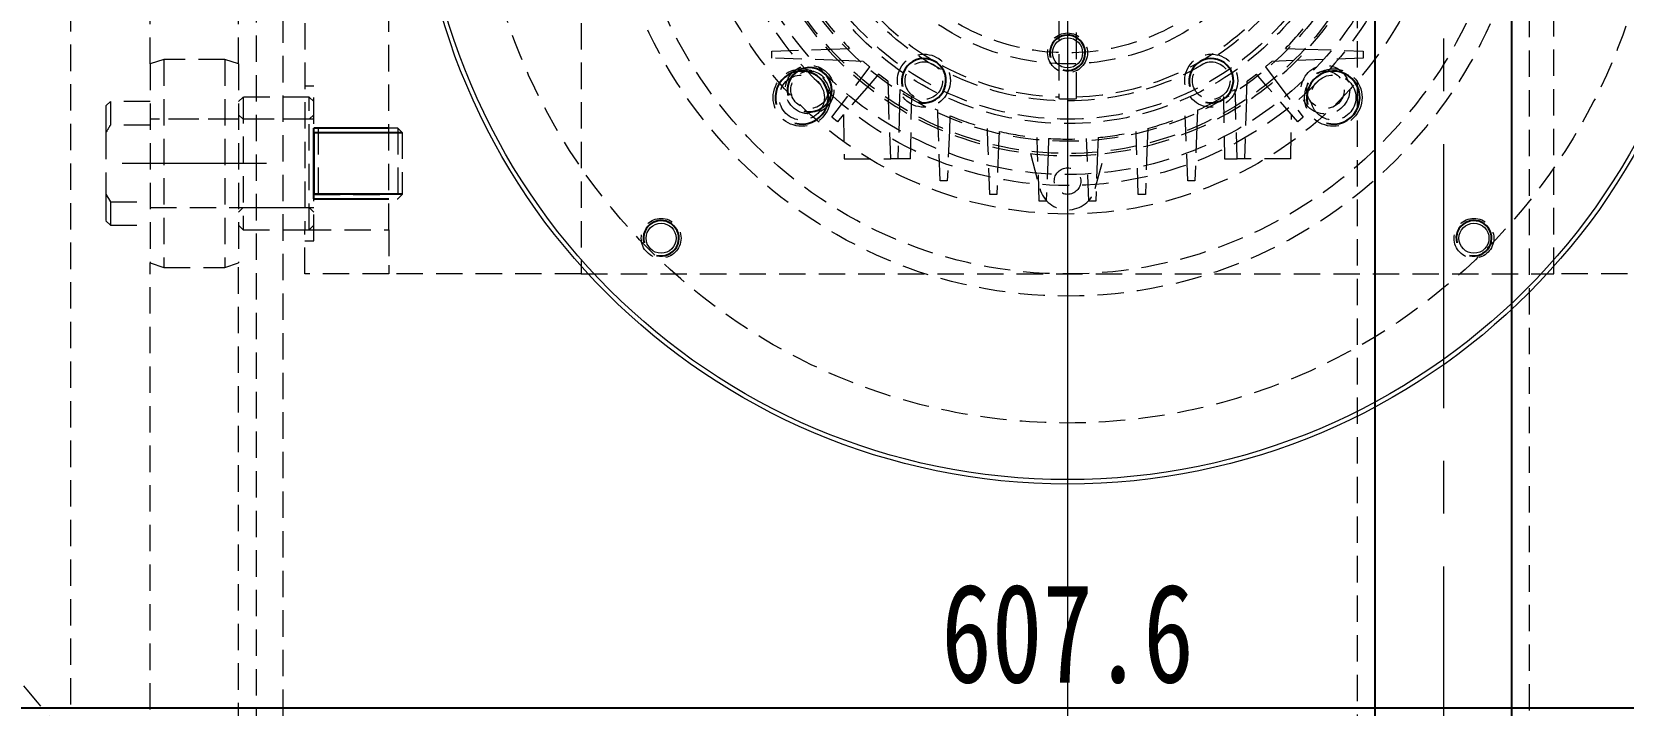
# Model space of a CAD drawing. Header units: millimetres. Extents: x 0 to 3953, y 1 to 2793.
# Drawn here: x 2785.4 to 3145.3, y 711.1 to 863.3 of the extents above; entities that cross this region are included whole.
import ezdxf

# ---------------------------------------------------------------- set-up
doc = ezdxf.new("R2010")
doc.units = ezdxf.units.MM
doc.header["$LTSCALE"] = 4.7
doc.header["$PDSIZE"] = -1
doc.linetypes.add('CENTERX2', pattern=[20.32, 12.7, -2.54, 2.54, -2.54])
doc.linetypes.add('HIDDEN', pattern=[1.905, 1.27, -0.635])
doc.layers.add('D', color=1, linetype='Continuous')
doc.layers.add('SLD-0', color=7, linetype='Continuous', lineweight=15)
doc.styles.add('SLDTEXTSTYLE1', font='TXT', dxfattribs={"width": 0.75})
doc.dimstyles.new('SLDDIMSTYLE0', dxfattribs={"dimtxt": 22.38375, "dimasz": 11.75, "dimexe": 0, "dimexo": 0.0625, "dimgap": 5.595937, "dimtad": 1, "dimrnd": 1e-09, "dimzin": 12, "dimdsep": 46, "dimtxsty": 'SLDTEXTSTYLE1', "dimsah": 1, "dimcen": 0.09, "dimadec": 0, "dimazin": 3, "dimtfac": 1, "dimtofl": 0, "dimtmove": 0, "dimatfit": 3, "dimfxl": 0, "dimfrac": 2, "dimtolj": 1, "dimtzin": 12, "dimarcsym": 0})

# ---------------------------------------------------------------- blocks, each defined once
blk = doc.blocks.new('SW_CENTERMARKSYMBOL_1')
at = {"layer": 'SLD-0', "color": 0}
blk.add_line((0, -5), (0, -342.5), dxfattribs=at)
blk = doc.blocks.new('*D39')
at = {"layer": 'D', "color": 0, "lineweight": -2}
for p, q in [((2715.85, 641.66), (2715.85, 710.44)), ((3311.7, 710.44), (2727.6, 710.44)), ((3323.45, 641.66), (3323.45, 710.44))]:
    blk.add_line(p, q, dxfattribs=at)
at = {"layer": 'D', "color": 0}
for points in [[(2727.6, 712.39), (2727.6, 708.48), (2715.85, 710.44)], [(3311.7, 712.39), (3311.7, 708.48), (3323.45, 710.44)]]:
    blk.add_solid(points, dxfattribs=at)
at = {"layer": 'Defpoints', "color": 0}
for p in [(2715.85, 710.44), (2715.85, 641.59), (3323.45, 641.59)]:
    blk.add_point(p, dxfattribs=at)
at = {"layer": 'D', "color": 0, "insert": (3019.65, 727.22), "char_height": 22.384, "attachment_point": 5, "style": 'SLDTEXTSTYLE1'}
blk.add_mtext('\\A1;607.6', dxfattribs=at)

msp = doc.modelspace()

# ---------------------------------------------------------------- linework, layer by layer
at = {"color": 7, "linetype": 'HIDDEN', "lineweight": 0}
for p, q in [((2836.152, 1614.593), (2836.152, 447.593)), ((2842.152, 1216.032), (2842.152, 601.154)), ((2832.152, 856.093), (2832.152, 1210.037)), ((2812.152, 856.093), (2812.152, 1196.636)), ((2794.152, 1182.773), (2794.152, 634.413)), ((3085.152, 1174.593), (3085.152, 575.593)), ((3124.152, 575.593), (3124.152, 1174.593)), ((2847.152, 1008.593), (2847.152, 818.593)), ((2866.152, 818.593), (2866.152, 1008.593)), ((2909.652, 1008.593), (2909.652, 808.593)), ((3129.652, 808.593), (3129.652, 1008.593)), ((3017.652, 885.161), (3017.652, 848.238)), ((3021.652, 848.238), (3021.652, 885.161)), ((2815.252, 857.093), (2812.152, 856.093)), ((2815.252, 857.093), (2815.252, 810.093)), ((2829.052, 857.093), (2815.252, 857.093)), ((2829.052, 857.093), (2829.052, 810.093)), ((2832.152, 856.093), (2829.052, 857.093)), ((2952.799, 858.992), (2966.006, 859.453)), ((2952.799, 857.393), (2952.799, 858.992)), ((2968.518, 856.844), (2952.799, 857.393)), ((2966.006, 859.453), (2970.352, 859.605)), ((2973.451, 856.672), (2968.518, 856.844)), ((3070.785, 856.844), (3065.852, 856.672)), ((3068.951, 859.605), (3073.298, 859.453)), ((3086.504, 857.393), (3070.785, 856.844)), ((3073.298, 859.453), (3086.504, 858.992)), ((3086.504, 858.992), (3086.504, 857.393)), ((2812.152, 856.093), (2812.152, 811.093)), ((2832.152, 856.093), (2832.152, 811.093)), ((2972.955, 852.807), (2974.914, 855.407)), ((2976.929, 853.774), (2974.794, 851.318)), ((2979.038, 852.194), (2976.929, 853.774)), ((3060.265, 852.194), (3062.374, 853.774)), ((3064.509, 851.318), (3062.374, 853.774)), ((3064.39, 855.407), (3066.348, 852.807)), ((2849.152, 851.093), (2847.152, 851.093)), ((2849.152, 833.593), (2849.152, 851.093)), ((2966.339, 844.027), (2972.955, 852.807)), ((2974.794, 851.318), (2967.581, 843.021)), ((2979.038, 852.194), (2979.18, 848.14)), ((2981.668, 846.546), (2981.799, 850.305)), ((3057.504, 850.305), (3057.636, 846.546)), ((3060.123, 848.14), (3060.265, 852.194)), ((3071.722, 843.021), (3064.509, 851.318)), ((3066.348, 852.807), (3072.965, 844.027)), ((2803.152, 847.593), (2802.152, 846.593)), ((2802.152, 846.593), (2802.152, 840.521)), ((2803.152, 847.593), (2803.152, 842.253)), ((2812.152, 847.593), (2803.152, 847.593)), ((2833.152, 848.593), (2832.152, 847.593)), ((2833.152, 848.593), (2833.152, 818.593)), ((2848.152, 848.593), (2833.152, 848.593)), ((2848.152, 818.593), (2848.152, 848.593)), ((2849.152, 847.593), (2848.152, 848.593)), ((2979.653, 834.593), (2979.18, 848.14)), ((2981.668, 846.546), (2981.25, 834.593)), ((2984.152, 834.593), (2984.399, 848.746)), ((3054.905, 848.746), (3055.152, 834.593)), ((3058.053, 834.593), (3057.636, 846.546)), ((3060.123, 848.14), (3059.65, 834.593)), ((2812.152, 842.253), (2803.152, 842.253)), ((2849.152, 843.593), (2812.152, 843.593)), ((2832.152, 843.593), (2812.152, 843.593)), ((2833.152, 843.593), (2832.152, 844.593)), ((2848.152, 843.593), (2833.152, 843.593)), ((2849.152, 844.593), (2848.152, 843.593)), ((2967.581, 843.021), (2966.339, 844.027)), ((2968.977, 844.626), (2969.152, 834.593)), ((2990.423, 841.973), (2990.297, 845.597)), ((2993.063, 844.38), (2992.92, 840.932)), ((3046.384, 840.932), (3046.24, 844.38)), ((3049.007, 845.597), (3048.88, 841.973)), ((3070.152, 834.593), (3070.327, 844.626)), ((3072.965, 844.027), (3071.722, 843.021)), ((2802.152, 840.521), (2802.152, 826.665)), ((2850.152, 841.593), (2849.152, 841.593)), ((2850.152, 840.593), (2849.152, 840.593)), ((2866.152, 840.593), (2849.152, 840.593)), ((2850.152, 841.593), (2850.152, 825.593)), ((2868.152, 841.593), (2850.152, 841.593)), ((2868.152, 841.593), (2868.152, 825.593)), ((2869.152, 840.593), (2868.152, 841.593)), ((2869.152, 840.593), (2869.152, 826.593)), ((2990.852, 829.687), (2990.423, 841.973)), ((2992.92, 840.932), (2992.451, 829.687)), ((3001.649, 838.105), (3001.531, 841.497)), ((3004.15, 840.844), (3004.034, 837.539)), ((3012.864, 836.16), (3012.75, 839.436)), ((3015.346, 839.226), (3015.233, 835.977)), ((3024.071, 835.977), (3023.957, 839.226)), ((3026.553, 839.436), (3026.439, 836.16)), ((3035.269, 837.539), (3035.154, 840.844)), ((3037.773, 841.497), (3037.654, 838.105)), ((3046.852, 829.687), (3046.384, 840.932)), ((3048.88, 841.973), (3048.451, 829.687)), ((3002.052, 826.568), (3001.649, 838.105)), ((3004.034, 837.539), (3003.651, 826.568)), ((3011.252, 835.826), (3013.373, 827.91)), ((3013.252, 825.052), (3012.864, 836.16)), ((3015.233, 835.977), (3014.851, 825.052)), ((3024.452, 825.052), (3024.071, 835.977)), ((3025.93, 827.91), (3028.051, 835.826)), ((3026.439, 836.16), (3026.051, 825.052)), ((3035.652, 826.568), (3035.269, 837.539)), ((3037.654, 838.105), (3037.251, 826.568)), ((2849.152, 816.093), (2849.152, 833.593)), ((2969.152, 834.593), (2979.653, 834.593)), ((2981.25, 834.593), (2979.653, 834.593)), ((2984.152, 834.593), (2981.25, 834.593)), ((3055.152, 834.593), (3058.053, 834.593)), ((3059.65, 834.593), (3058.053, 834.593)), ((3070.152, 834.593), (3059.65, 834.593)), ((2992.451, 829.687), (2990.852, 829.687)), ((3048.451, 829.687), (3046.852, 829.687)), ((2802.152, 826.665), (2803.152, 824.933)), ((2802.152, 826.665), (2802.152, 820.593)), ((2803.152, 824.933), (2803.152, 819.593)), ((2803.152, 824.933), (2812.152, 824.933)), ((2849.152, 826.593), (2850.152, 826.593)), ((2849.152, 826.593), (2866.152, 826.593)), ((2849.152, 825.593), (2850.152, 825.593)), ((2850.152, 825.593), (2868.152, 825.593)), ((2868.152, 825.593), (2869.152, 826.593)), ((3003.651, 826.568), (3002.052, 826.568)), ((3014.851, 825.052), (3013.252, 825.052)), ((3026.051, 825.052), (3024.452, 825.052)), ((3037.251, 826.568), (3035.652, 826.568)), ((2812.152, 823.593), (2849.152, 823.593)), ((2812.152, 823.593), (2832.152, 823.593)), ((2832.152, 822.593), (2833.152, 823.593)), ((2833.152, 823.593), (2848.152, 823.593)), ((2848.152, 823.593), (2849.152, 822.593)), ((2802.152, 820.593), (2803.152, 819.593)), ((2803.152, 819.593), (2812.152, 819.593)), ((2832.152, 819.593), (2833.152, 818.593)), ((2833.152, 818.593), (2847.152, 818.593)), ((2847.152, 818.593), (2866.152, 818.593)), ((2847.152, 808.593), (2847.152, 818.593)), ((2848.152, 818.593), (2849.152, 819.593)), ((2866.152, 818.593), (2866.152, 810.593)), ((2847.152, 816.093), (2849.152, 816.093)), ((2812.152, 620.55), (2812.152, 811.093)), ((2812.152, 811.093), (2815.252, 810.093)), ((2815.252, 810.093), (2829.052, 810.093)), ((2829.052, 810.093), (2832.152, 811.093)), ((2832.152, 607.148), (2832.152, 811.093)), ((2866.152, 810.593), (2866.152, 808.593)), ((2866.152, 808.593), (2847.152, 808.593)), ((2909.652, 808.593), (2866.152, 808.593)), ((2909.652, 808.593), (3129.652, 808.593)), ((3173.152, 808.593), (3129.652, 808.593))]:
    msp.add_line(p, q, dxfattribs=at)
at = {"color": 7, "linetype": 'Continuous', "lineweight": 15}
for centre, radius in [((3019.652, 908.593), 355), ((3019.652, 908.593), 342), ((3019.652, 908.593), 341.2), ((3019.652, 908.593), 147.5), ((3019.652, 908.593), 146.5), ((3019.652, 858.593), 3.4), ((2927.728, 816.669), 3.4), ((3111.576, 816.669), 3.4)]:
    msp.add_circle(centre, radius, dxfattribs=at)
at = {"color": 7, "linetype": 'HIDDEN', "lineweight": 0}
for centre, radius in [((3019.652, 908.593), 353.8), ((3019.652, 908.593), 340), ((3019.652, 908.593), 305), ((3019.652, 908.593), 133.7), ((3019.652, 908.593), 105), ((3019.652, 908.593), 100), ((3019.652, 908.593), 86.45), ((3019.652, 908.593), 80), ((3019.652, 908.593), 77.5), ((3019.652, 908.593), 72.75), ((3019.652, 908.593), 70), ((3019.652, 908.593), 66), ((3019.652, 908.593), 65), ((3019.652, 908.593), 60.886), ((3019.652, 908.593), 52.5), ((3019.652, 908.593), 50), ((3019.652, 858.593), 4.5), ((2987.152, 852.301), 6), ((3052.152, 852.301), 6), ((2959.548, 848.489), 6.5), ((2959.548, 848.489), 5.1), ((2961.315, 850.256), 5.5), ((2961.315, 850.256), 4.25), ((2987.152, 852.301), 4.25), ((3052.152, 852.301), 4.25), ((3077.988, 850.256), 5.5), ((3079.756, 848.489), 6.5), ((3077.988, 850.256), 4.25), ((3079.756, 848.489), 5.1), ((3019.652, 829.593), 3), ((2927.728, 816.669), 4.5), ((3111.576, 816.669), 4.5)]:
    msp.add_circle(centre, radius, dxfattribs=at)
for centre, radius, start, end in [((3019.652, 908.593), 59.991, 181.9105, 268.0895), ((3019.652, 908.593), 59.991, 271.9105, 358.0895), ((3019.652, 908.593), 73.25, 186.58451, 263.41549), ((3019.652, 908.593), 73.25, 276.58451, 353.41549), ((3019.652, 908.593), 69.5, 215.75828, 224.81796), ((3019.652, 908.593), 69.5, 315.18204, 324.24172), ((3019.652, 908.593), 69.5, 228.33638, 229.93087), ((3019.652, 908.593), 69.5, 310.06913, 311.66362), ((3019.652, 908.593), 69.5, 232.06913, 234.24179), ((3019.652, 908.593), 69.5, 305.75821, 307.93087), ((3019.652, 908.593), 69.5, 236.99987, 245.01536), ((3019.652, 908.593), 69.5, 294.98464, 303.00013), ((3019.652, 908.593), 60.388, 268.10206, 271.89794), ((3019.652, 908.593), 69.5, 247.50732, 254.88654), ((3019.652, 908.593), 69.5, 285.11346, 292.49268), ((3019.652, 908.593), 69.5, 257.11176, 264.30076), ((3019.652, 908.593), 69.5, 266.44825, 273.55175), ((3019.652, 908.593), 69.5, 275.69924, 282.88824), ((3019.652, 908.593), 73.25, 263.41549, 276.58451), ((3019.652, 829.593), 6.5, 195, 345)]:
    msp.add_arc(centre, radius, start, end, dxfattribs=at)
msp.add_open_spline([(2803.152, 842.253), (2803.14, 842.234), (2802.79, 841.667), (2802.465, 841.085), (2802.152, 840.521)], degree=3, knots=[0, 0, 0, 0, 0.0329377, 1, 1, 1, 1], dxfattribs=at)
at = {"layer": 'D'}
for p, q in [((3089.152, 1174.593), (3089.152, 574.593)), ((3120.152, 574.593), (3120.152, 1174.593)), ((2866.152, 841.593), (2849.152, 841.593)), ((2849.152, 840.593), (2849.152, 840.417)), ((2849.152, 840.593), (2849.152, 840.417)), ((2869.152, 840.491), (2849.152, 840.491)), ((2849.152, 826.694), (2869.152, 826.694)), ((2849.152, 825.593), (2849.152, 825.64)), ((2849.152, 825.593), (2866.152, 825.593))]:
    msp.add_line(p, q, dxfattribs=at)
at = {"layer": 'D', "flags": 128}
for points in [[(2849.15, 825.64), (2849.152, 826.012), (2849.152, 826.738), (2849.152, 827.785), (2849.152, 829.103), (2849.152, 830.632), (2849.152, 832.299), (2849.152, 834.026), (2849.152, 835.733), (2849.152, 837.34), (2849.152, 838.772), (2849.152, 839.962), (2849.152, 840.853), (2849.152, 841.406), (2849.152, 841.593), (2849.152, 841.593)], [(2849.15, 840.417), (2849.152, 839.9), (2849.152, 839.066), (2849.152, 837.957), (2849.152, 836.63), (2849.152, 835.15), (2849.152, 833.593), (2849.152, 832.035), (2849.152, 830.556), (2849.152, 829.228), (2849.152, 828.12), (2849.152, 827.286), (2849.152, 826.768), (2849.152, 826.593)], [(2849.15, 840.417), (2849.152, 839.9), (2849.152, 839.066), (2849.152, 837.957), (2849.152, 836.63), (2849.152, 835.15), (2849.152, 833.593), (2849.152, 832.035), (2849.152, 830.556), (2849.152, 829.228), (2849.152, 828.12), (2849.152, 827.286), (2849.152, 826.768), (2849.152, 826.593)]]:
    msp.add_lwpolyline(points, dxfattribs=at)
at = {"layer": 'D'}
for centre, radius in [((3019.652, 858.593), 4), ((2987.152, 852.301), 5), ((3052.152, 852.301), 5), ((2959.548, 848.489), 6), ((2961.315, 850.256), 5), ((3079.756, 848.489), 6), ((2927.728, 816.669), 4), ((3111.576, 816.669), 4)]:
    msp.add_arc(centre, radius, 255, 195, dxfattribs=at)
at = {"layer": 'SLD-0', "linetype": 'CENTERX2', "lineweight": 0}
for p, q in [((3104.652, 1601.993), (3104.652, 559.512)), ((2838.452, 833.593), (2805.852, 833.593))]:
    msp.add_line(p, q, dxfattribs=at)

# ---------------------------------------------------------------- block references
at = {"layer": 'SLD-0'}
msp.add_blockref('SW_CENTERMARKSYMBOL_1', (3019.652, 908.593), dxfattribs=at)

# ---------------------------------------------------------------- dimensions: what is measured, and where the dimension line sits
at = {"layer": 'D'}
dim = msp.add_linear_dim(base=(2715.852, 710.436), p1=(3323.452, 641.593), p2=(2715.852, 641.593), dimstyle='SLDDIMSTYLE0', dxfattribs=at)
dim.commit()
dim.dimension.update_dxf_attribs({"geometry": '*D39', "text_midpoint": (3019.652, 727.224)})

doc.saveas('drawing.dxf')
